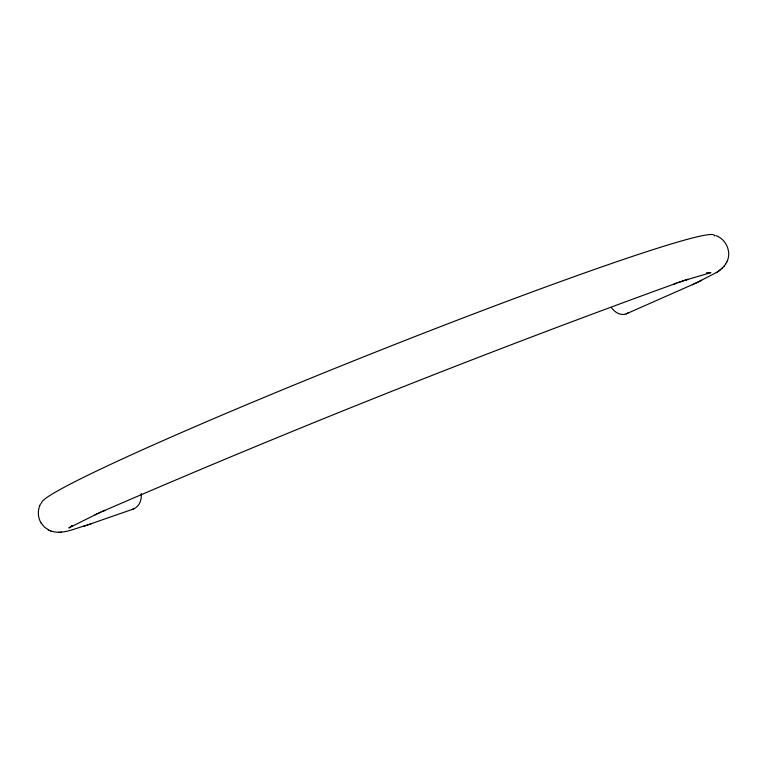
<?xml version="1.0" encoding="UTF-8"?>
<svg xmlns="http://www.w3.org/2000/svg" width="767" height="767" viewBox="0 0 767 767"><rect width="100%" height="100%" fill="white"/><g stroke="black" fill="none" stroke-linecap="round" stroke-linejoin="round"><path stroke-width="1.15" d="M41.389 523.401C38.024 518.348 37.458 511.666 39.616 506.028M715.611 235.536C726.263 238.988 732.025 252.314 726.685 262.295M39.414 506.536L40.574 503.775M723.77 266.686L725.678 264.078M725.524 264.385L726.848 261.978M722.456 268.067L721.632 268.853M724.106 266.322L718.286 271.403M71.235 526.43L72.146 525.616L68.829 527.974L97.236 513.785M719.801 270.368L720.29 269.955M697.395 282.352L717.135 272.122M716.311 272.659L719.13 270.847M694.912 283.522L699.293 281.451M626.14 313.904L694.145 283.876M699.734 281.221L701.661 280.319M692.294 284.749L696.781 282.639M95.022 514.801L100.937 512.097M98.742 513.104L104.849 510.333L102.673 511.321C291.527 429.501 482.932 353.357 676.427 283.196L674.174 283.963L680.454 281.805M133.42 509.01L86.604 525.29M678.181 282.582L687.846 279.303L681.968 281.288M685.545 280.08L710.923 272.621L706.532 272.736M50.545 530.879C62.472 535.04 74.572 528.473 85.971 525.491M89.375 524.369L91.34 523.727M83.958 526.152L88.589 524.638M58.426 532.346L59.069 532.317M60.842 532.173L61.465 532.154M41.207 523.152L44.438 527.073L48.685 530.007M48.35 529.872L50.862 531.004M628.691 312.399A15.896 11.783 65.9 0 1 611.452 307.663M41.658 503.21A361.995 16.845 -21.7 0 1 372.139 353.453A361.995 16.845 -21.7 0 1 714.384 235.891M141.233 493.526A16.356 13.509 71.6 0 1 131.809 509.537"/></g></svg>
